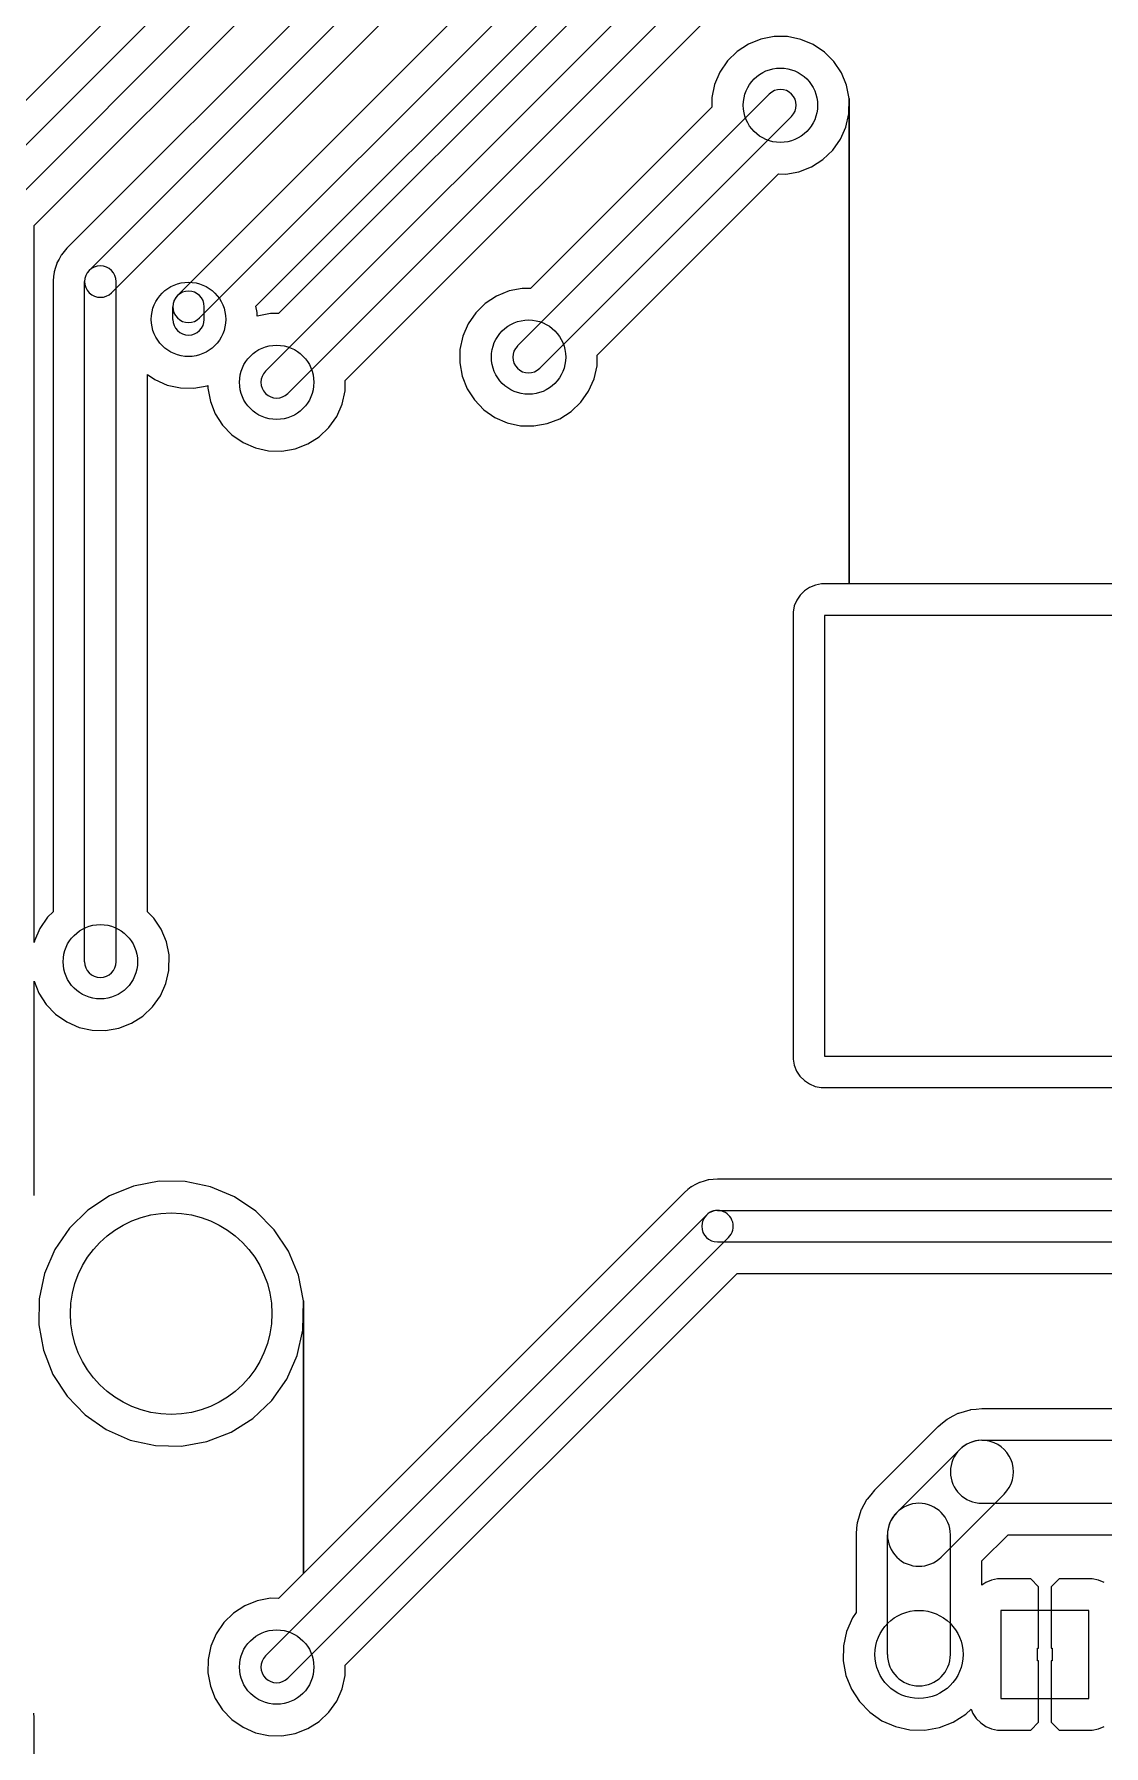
# Model space of a CAD drawing. Extents: x 10 to 213, y -213 to -15.
# Drawn here: x 69.79 to 91.36, y -170.75 to -136.24 of the extents above; entities that cross this region are included whole.
import ezdxf

# ---------------------------------------------------------------- set-up
doc = ezdxf.new("R2010")
doc.units = 0
doc.header["$MEASUREMENT"] = 0
doc.layers.add('BLACK', color=250, linetype='CONTINUOUS')

msp = doc.modelspace()

# ---------------------------------------------------------------- linework, layer by layer
at = {"layer": 'BLACK'}
for p, q in [((85.4549, -122.63), (68.6095, -139.475)), ((85.9039, -123.079), (69.0585, -139.925)), ((88.0265, -122.97), (70.4465, -140.55)), ((88.0265, -122.97), (70.4465, -140.55)), ((88.7545, -123.141), (70.8955, -140.999)), ((69.7865, -140.095), (86.3529, -123.528)), ((69.7865, -140.095), (86.3529, -123.528)), ((89.2035, -123.59), (71.3445, -141.449)), ((90.4535, -123.727), (72.6735, -141.507)), ((90.9025, -124.177), (73.1225, -141.957)), ((74.2572, -141.72), (91.3515, -124.626)), ((74.2572, -141.72), (91.3515, -124.626)), ((87.9725, -128.612), (74.7138, -141.871)), ((87.9725, -128.612), (74.7138, -141.871)), ((74.4515, -143.031), (88.4215, -129.061)), ((74.9005, -143.481), (88.8705, -129.511)), ((76.0597, -143.219), (89.0405, -130.239)), ((76.0597, -143.219), (89.0405, -130.239)), ((75.0336, -132.153), (68.1605, -139.026)), ((75.0336, -132.153), (68.1605, -139.026)), ((84.4431, -136.333), (84.1912, -136.435)), ((84.4431, -136.333), (84.1912, -136.435)), ((84.7099, -136.282), (84.4431, -136.333)), ((84.7099, -136.282), (84.4431, -136.333)), ((84.9815, -136.284), (84.7099, -136.282)), ((84.9815, -136.284), (84.7099, -136.282)), ((85.2475, -136.339), (84.9815, -136.284)), ((85.2475, -136.339), (84.9815, -136.284)), ((83.964, -136.583), (83.7699, -136.773)), ((83.964, -136.583), (83.7699, -136.773)), ((84.1912, -136.435), (83.964, -136.583)), ((84.1912, -136.435), (83.964, -136.583)), ((85.4979, -136.444), (85.2475, -136.339)), ((85.4979, -136.444), (85.2475, -136.339)), ((85.7231, -136.596), (85.4979, -136.444)), ((85.7231, -136.596), (85.4979, -136.444)), ((85.9145, -136.788), (85.7231, -136.596)), ((85.9145, -136.788), (85.7231, -136.596)), ((83.6164, -136.998), (83.5094, -137.247)), ((83.6164, -136.998), (83.5094, -137.247)), ((83.7699, -136.773), (83.6164, -136.998)), ((83.7699, -136.773), (83.6164, -136.998)), ((86.0648, -137.015), (85.9145, -136.788)), ((86.0648, -137.015), (85.9145, -136.788)), ((86.1683, -137.266), (86.0648, -137.015)), ((86.1683, -137.266), (86.0648, -137.015)), ((83.5094, -137.247), (83.453, -137.513)), ((83.5094, -137.247), (83.453, -137.513)), ((86.2211, -137.532), (86.1683, -137.266)), ((86.2211, -137.532), (86.1683, -137.266)), ((84.6115, -137.443), (79.5315, -142.523)), ((83.4503, -137.707), (79.7938, -141.363)), ((83.4503, -137.707), (79.7938, -141.363)), ((83.453, -137.513), (83.4503, -137.707)), ((83.453, -137.513), (83.4503, -137.707)), ((86.2167, -137.842), (86.2211, -137.532)), ((86.2167, -137.842), (86.2211, -137.532)), ((86.2211, -147.32), (86.2211, -137.532)), ((86.2211, -137.532), (86.2211, -147.32)), ((86.2211, -147.32), (86.2211, -137.532)), ((86.2211, -137.532), (86.2211, -147.32)), ((85.0605, -137.893), (79.9805, -142.973)), ((86.1566, -138.107), (86.2167, -137.842)), ((86.1566, -138.107), (86.2167, -137.842)), ((85.8895, -138.577), (86.0461, -138.355)), ((85.8895, -138.577), (86.0461, -138.355)), ((86.0461, -138.355), (86.1566, -138.107)), ((86.0461, -138.355), (86.1566, -138.107)), ((85.6928, -138.765), (85.8895, -138.577)), ((85.6928, -138.765), (85.8895, -138.577)), ((81.1397, -142.711), (84.7985, -139.053)), ((81.1397, -142.711), (84.7985, -139.053)), ((84.7985, -139.053), (84.9428, -139.056)), ((84.7985, -139.053), (84.9428, -139.056)), ((84.9428, -139.056), (85.2103, -139.008)), ((84.9428, -139.056), (85.2103, -139.008)), ((85.2103, -139.008), (85.4635, -138.91)), ((85.2103, -139.008), (85.4635, -138.91)), ((85.4635, -138.91), (85.6928, -138.765)), ((85.4635, -138.91), (85.6928, -138.765)), ((69.7865, -154.552), (69.7865, -140.095)), ((69.7865, -154.552), (69.7865, -140.095)), ((70.2869, -140.772), (70.2445, -140.849)), ((70.2869, -140.772), (70.2445, -140.849)), ((70.3285, -140.694), (70.2869, -140.772)), ((70.3285, -140.694), (70.2869, -140.772)), ((70.3317, -140.69), (70.3285, -140.694)), ((70.3317, -140.69), (70.3285, -140.694)), ((70.3341, -140.686), (70.3317, -140.69)), ((70.3341, -140.686), (70.3317, -140.69)), ((70.3906, -140.618), (70.3341, -140.686)), ((70.3906, -140.618), (70.3341, -140.686)), ((70.4465, -140.55), (70.3906, -140.618)), ((70.4465, -140.55), (70.3906, -140.618)), ((70.1774, -141.123), (70.1676, -141.211)), ((70.1774, -141.123), (70.1676, -141.211)), ((70.1863, -141.036), (70.1774, -141.123)), ((70.1863, -141.036), (70.1774, -141.123)), ((70.1878, -141.031), (70.1863, -141.036)), ((70.1878, -141.031), (70.1863, -141.036)), ((70.1883, -141.026), (70.1878, -141.031)), ((70.1883, -141.026), (70.1878, -141.031)), ((70.2149, -140.942), (70.1883, -141.026)), ((70.2149, -140.942), (70.1883, -141.026)), ((70.2406, -140.858), (70.2149, -140.942)), ((70.2406, -140.858), (70.2149, -140.942)), ((70.243, -140.854), (70.2406, -140.858)), ((70.243, -140.854), (70.2406, -140.858)), ((70.2445, -140.849), (70.243, -140.854)), ((70.2445, -140.849), (70.243, -140.854)), ((70.1676, -141.211), (70.1675, -141.22)), ((70.1676, -141.211), (70.1675, -141.22)), ((70.1675, -141.22), (70.1675, -141.221)), ((70.1675, -141.22), (70.1675, -141.221)), ((70.1675, -141.221), (70.1675, -141.221)), ((70.1675, -141.221), (70.1675, -141.224)), ((70.1675, -141.221), (70.1675, -141.221)), ((70.1675, -141.221), (70.1675, -141.224)), ((70.1675, -141.224), (70.1675, -153.934)), ((70.1675, -141.224), (70.1675, -153.934)), ((70.8025, -154.94), (70.8025, -141.224)), ((71.4375, -154.94), (71.4375, -141.224)), ((79.3631, -141.413), (79.1112, -141.515)), ((79.3631, -141.413), (79.1112, -141.515)), ((79.6299, -141.362), (79.3631, -141.413)), ((79.6299, -141.362), (79.3631, -141.413)), ((79.7938, -141.363), (79.6299, -141.362)), ((79.7938, -141.363), (79.6299, -141.362)), ((72.5805, -141.986), (72.5805, -141.732)), ((73.2155, -141.986), (73.2155, -141.732)), ((74.2831, -141.85), (74.2572, -141.72)), ((74.2831, -141.85), (74.2572, -141.72)), ((74.2821, -141.921), (74.2831, -141.85)), ((74.2821, -141.921), (74.2831, -141.85)), ((78.6899, -141.853), (78.5364, -142.078)), ((78.6899, -141.853), (78.5364, -142.078)), ((78.884, -141.663), (78.6899, -141.853)), ((78.884, -141.663), (78.6899, -141.853)), ((79.1112, -141.515), (78.884, -141.663)), ((79.1112, -141.515), (78.884, -141.663)), ((74.2831, -141.921), (74.2821, -141.921)), ((74.2831, -141.921), (74.2821, -141.921)), ((74.5499, -141.87), (74.2831, -141.921)), ((74.5499, -141.87), (74.2831, -141.921)), ((74.7138, -141.871), (74.5499, -141.87)), ((74.7138, -141.871), (74.5499, -141.87)), ((78.5364, -142.078), (78.4294, -142.327)), ((78.5364, -142.078), (78.4294, -142.327)), ((78.4294, -142.327), (78.373, -142.593)), ((78.4294, -142.327), (78.373, -142.593)), ((78.373, -142.593), (78.3692, -142.864)), ((78.373, -142.593), (78.3692, -142.864)), ((78.3692, -142.864), (78.4182, -143.132)), ((78.3692, -142.864), (78.4182, -143.132)), ((81.1367, -142.922), (81.1397, -142.711)), ((81.1367, -142.922), (81.1397, -142.711)), ((72.0725, -153.934), (72.0725, -143.099)), ((72.0725, -143.099), (72.219, -143.201)), ((72.0725, -153.934), (72.0725, -143.099)), ((72.0725, -143.099), (72.219, -143.201)), ((72.219, -143.201), (72.4679, -143.31)), ((72.219, -143.201), (72.4679, -143.31)), ((76.0567, -143.43), (76.0597, -143.219)), ((76.0567, -143.43), (76.0597, -143.219)), ((78.4182, -143.132), (78.5182, -143.384)), ((78.4182, -143.132), (78.5182, -143.384)), ((80.9661, -143.435), (81.0766, -143.187)), ((80.9661, -143.435), (81.0766, -143.187)), ((81.0766, -143.187), (81.1367, -142.922)), ((81.0766, -143.187), (81.1367, -142.922)), ((72.4679, -143.31), (72.7332, -143.368)), ((72.4679, -143.31), (72.7332, -143.368)), ((72.7332, -143.368), (73.0048, -143.374)), ((72.7332, -143.368), (73.0048, -143.374)), ((73.0048, -143.374), (73.2723, -143.326)), ((73.0048, -143.374), (73.2723, -143.326)), ((73.2723, -143.326), (73.2899, -143.32)), ((73.2723, -143.326), (73.2899, -143.32)), ((73.2899, -143.32), (73.2892, -143.372)), ((73.2899, -143.32), (73.2892, -143.372)), ((73.2892, -143.372), (73.3382, -143.64)), ((73.2892, -143.372), (73.3382, -143.64)), ((75.9966, -143.695), (76.0567, -143.43)), ((75.9966, -143.695), (76.0567, -143.43)), ((78.5182, -143.384), (78.6653, -143.612)), ((78.5182, -143.384), (78.6653, -143.612)), ((80.8095, -143.657), (80.9661, -143.435)), ((80.8095, -143.657), (80.9661, -143.435)), ((73.3382, -143.64), (73.4382, -143.892)), ((73.3382, -143.64), (73.4382, -143.892)), ((73.4382, -143.892), (73.5853, -144.12)), ((73.4382, -143.892), (73.5853, -144.12)), ((75.8861, -143.943), (75.9966, -143.695)), ((75.8861, -143.943), (75.9966, -143.695)), ((78.6653, -143.612), (78.854, -143.808)), ((78.6653, -143.612), (78.854, -143.808)), ((78.854, -143.808), (79.077, -143.963)), ((78.854, -143.808), (79.077, -143.963)), ((80.3835, -143.99), (80.6128, -143.845)), ((80.3835, -143.99), (80.6128, -143.845)), ((80.6128, -143.845), (80.8095, -143.657)), ((80.6128, -143.845), (80.8095, -143.657)), ((73.5853, -144.12), (73.774, -144.316)), ((73.5853, -144.12), (73.774, -144.316)), ((75.5328, -144.353), (75.7295, -144.165)), ((75.5328, -144.353), (75.7295, -144.165)), ((75.7295, -144.165), (75.8861, -143.943)), ((75.7295, -144.165), (75.8861, -143.943)), ((79.077, -143.963), (79.3259, -144.072)), ((79.077, -143.963), (79.3259, -144.072)), ((79.3259, -144.072), (79.5912, -144.13)), ((79.3259, -144.072), (79.5912, -144.13)), ((79.5912, -144.13), (79.8628, -144.136)), ((79.5912, -144.13), (79.8628, -144.136)), ((79.8628, -144.136), (80.1303, -144.088)), ((79.8628, -144.136), (80.1303, -144.088)), ((80.1303, -144.088), (80.3835, -143.99)), ((80.1303, -144.088), (80.3835, -143.99)), ((73.774, -144.316), (73.997, -144.471)), ((73.774, -144.316), (73.997, -144.471)), ((73.997, -144.471), (74.2459, -144.58)), ((73.997, -144.471), (74.2459, -144.58)), ((74.2459, -144.58), (74.5112, -144.638)), ((74.2459, -144.58), (74.5112, -144.638)), ((74.7828, -144.644), (75.0503, -144.596)), ((74.7828, -144.644), (75.0503, -144.596)), ((75.0503, -144.596), (75.3035, -144.498)), ((75.0503, -144.596), (75.3035, -144.498)), ((75.3035, -144.498), (75.5328, -144.353)), ((75.3035, -144.498), (75.5328, -144.353)), ((74.5112, -144.638), (74.7828, -144.644)), ((74.5112, -144.638), (74.7828, -144.644)), ((85.5406, -147.344), (85.4254, -147.392)), ((85.5406, -147.344), (85.4254, -147.392)), ((85.6627, -147.32), (85.5406, -147.344)), ((85.6627, -147.32), (85.5406, -147.344)), ((86.2211, -147.32), (85.6627, -147.32)), ((86.2211, -147.32), (85.6627, -147.32)), ((94.5572, -147.32), (86.2211, -147.32)), ((94.5572, -147.32), (86.2211, -147.32)), ((85.1637, -147.652), (85.1155, -147.766)), ((85.1637, -147.652), (85.1155, -147.766)), ((85.2334, -147.548), (85.1637, -147.652)), ((85.2334, -147.548), (85.1637, -147.652)), ((85.3217, -147.461), (85.2334, -147.548)), ((85.3217, -147.461), (85.2334, -147.548)), ((85.4254, -147.392), (85.3217, -147.461)), ((85.4254, -147.392), (85.3217, -147.461)), ((85.0904, -147.888), (85.0896, -148.013)), ((85.0904, -147.888), (85.0896, -148.013)), ((85.0896, -148.013), (85.09, -156.907)), ((85.0896, -148.013), (85.09, -156.907)), ((85.1155, -147.766), (85.0904, -147.888)), ((85.1155, -147.766), (85.0904, -147.888)), ((94.615, -147.955), (85.725, -147.955)), ((85.725, -147.955), (85.725, -156.845)), ((70.1675, -153.934), (70.0539, -154.045)), ((70.1675, -153.934), (70.0539, -154.045)), ((72.1985, -154.06), (72.0725, -153.934)), ((72.1985, -154.06), (72.0725, -153.934)), ((69.9004, -154.27), (69.7934, -154.519)), ((69.9004, -154.27), (69.7934, -154.519)), ((70.0539, -154.045), (69.9004, -154.27)), ((70.0539, -154.045), (69.9004, -154.27)), ((72.3488, -154.287), (72.1985, -154.06)), ((72.3488, -154.287), (72.1985, -154.06)), ((69.7934, -154.519), (69.7865, -154.552)), ((69.7934, -154.519), (69.7865, -154.552)), ((72.4523, -154.538), (72.3488, -154.287)), ((72.4523, -154.538), (72.3488, -154.287)), ((72.5051, -154.804), (72.4523, -154.538)), ((72.5051, -154.804), (72.4523, -154.538)), ((72.5007, -155.114), (72.5051, -154.804)), ((72.5007, -155.114), (72.5051, -154.804)), ((72.4406, -155.379), (72.5007, -155.114)), ((72.4406, -155.379), (72.5007, -155.114)), ((69.7865, -159.641), (69.7865, -155.334)), ((69.7865, -155.334), (69.8822, -155.576)), ((69.7865, -159.641), (69.7865, -155.334)), ((69.7865, -155.334), (69.8822, -155.576)), ((69.8822, -155.576), (70.0293, -155.804)), ((69.8822, -155.576), (70.0293, -155.804)), ((72.1735, -155.849), (72.3301, -155.627)), ((72.1735, -155.849), (72.3301, -155.627)), ((72.3301, -155.627), (72.4406, -155.379)), ((72.3301, -155.627), (72.4406, -155.379)), ((70.0293, -155.804), (70.218, -156)), ((70.0293, -155.804), (70.218, -156)), ((70.218, -156), (70.441, -156.155)), ((70.218, -156), (70.441, -156.155)), ((71.9768, -156.037), (72.1735, -155.849)), ((71.9768, -156.037), (72.1735, -155.849)), ((70.441, -156.155), (70.6899, -156.264)), ((70.441, -156.155), (70.6899, -156.264)), ((70.6899, -156.264), (70.9552, -156.322)), ((70.6899, -156.264), (70.9552, -156.322)), ((70.9552, -156.322), (71.2268, -156.328)), ((70.9552, -156.322), (71.2268, -156.328)), ((71.2268, -156.328), (71.4943, -156.28)), ((71.2268, -156.328), (71.4943, -156.28)), ((71.4943, -156.28), (71.7475, -156.182)), ((71.4943, -156.28), (71.7475, -156.182)), ((71.7475, -156.182), (71.9768, -156.037)), ((71.7475, -156.182), (71.9768, -156.037)), ((85.09, -156.907), (85.1142, -157.029)), ((85.09, -156.907), (85.1142, -157.029)), ((85.1142, -157.029), (85.1616, -157.145)), ((85.1142, -157.029), (85.1616, -157.145)), ((85.725, -156.845), (94.615, -156.845)), ((85.1616, -157.145), (85.2305, -157.248)), ((85.1616, -157.145), (85.2305, -157.248)), ((85.2305, -157.248), (85.3183, -157.337)), ((85.2305, -157.248), (85.3183, -157.337)), ((85.3183, -157.337), (85.4215, -157.406)), ((85.3183, -157.337), (85.4215, -157.406)), ((85.4215, -157.406), (85.5363, -157.455)), ((85.4215, -157.406), (85.5363, -157.455)), ((85.5363, -157.455), (85.6583, -157.48)), ((85.5363, -157.455), (85.6583, -157.48)), ((85.6583, -157.48), (85.7828, -157.48)), ((85.6583, -157.48), (85.7828, -157.48)), ((85.7828, -157.48), (94.6773, -157.48)), ((85.7828, -157.48), (94.6773, -157.48)), ((72.305, -159.368), (71.7913, -159.466)), ((72.305, -159.368), (71.7913, -159.466)), ((72.8281, -159.372), (72.305, -159.368)), ((72.8281, -159.372), (72.305, -159.368)), ((73.3404, -159.477), (72.8281, -159.372)), ((73.3404, -159.477), (72.8281, -159.372)), ((83.1254, -159.435), (83.0472, -159.475)), ((83.1254, -159.435), (83.0472, -159.475)), ((83.203, -159.393), (83.1254, -159.435)), ((83.203, -159.393), (83.1254, -159.435)), ((83.2078, -159.392), (83.203, -159.393)), ((83.2078, -159.392), (83.203, -159.393)), ((83.2123, -159.39), (83.2078, -159.392)), ((83.2123, -159.39), (83.2078, -159.392)), ((83.2967, -159.365), (83.2123, -159.39)), ((83.2967, -159.365), (83.2123, -159.39)), ((83.381, -159.34), (83.2967, -159.365)), ((83.381, -159.34), (83.2967, -159.365)), ((83.386, -159.339), (83.381, -159.34)), ((83.386, -159.339), (83.381, -159.34)), ((83.3908, -159.338), (83.386, -159.339)), ((83.3908, -159.338), (83.386, -159.339)), ((83.4784, -159.33), (83.3908, -159.338)), ((83.4784, -159.33), (83.3908, -159.338)), ((83.566, -159.322), (83.4784, -159.33)), ((83.566, -159.322), (83.4784, -159.33)), ((93.5855, -159.322), (83.566, -159.322)), ((93.5855, -159.322), (83.566, -159.322)), ((69.7864, -159.655), (69.7865, -159.645)), ((69.7864, -159.655), (69.7865, -159.645)), ((69.7865, -159.645), (69.7865, -159.641)), ((69.7865, -159.645), (69.7865, -159.641)), ((69.7865, -159.645), (69.7865, -159.645)), ((69.7865, -159.645), (69.7865, -159.645)), ((69.7865, -159.645), (69.7865, -159.645)), ((69.7865, -159.645), (69.7865, -159.645)), ((71.3063, -159.662), (70.8687, -159.949)), ((71.3063, -159.662), (70.8687, -159.949)), ((71.7913, -159.466), (71.3063, -159.662)), ((71.7913, -159.466), (71.3063, -159.662)), ((73.8226, -159.68), (73.3404, -159.477)), ((73.8226, -159.68), (73.3404, -159.477)), ((74.2562, -159.972), (73.8226, -159.68)), ((74.2562, -159.972), (73.8226, -159.68)), ((82.8925, -159.6), (75.215, -167.278)), ((82.8925, -159.6), (75.215, -167.278)), ((82.8947, -159.598), (82.8925, -159.6)), ((82.8947, -159.598), (82.8925, -159.6)), ((82.8948, -159.598), (82.8947, -159.598)), ((82.8948, -159.598), (82.8947, -159.598)), ((82.895, -159.598), (82.8948, -159.598)), ((82.895, -159.598), (82.8948, -159.598)), ((82.902, -159.591), (82.895, -159.598)), ((82.902, -159.591), (82.895, -159.598)), ((82.9708, -159.536), (82.902, -159.591)), ((82.9708, -159.536), (82.902, -159.591)), ((83.0389, -159.481), (82.9708, -159.536)), ((83.0389, -159.481), (82.9708, -159.536)), ((83.0433, -159.478), (83.0389, -159.481)), ((83.0433, -159.478), (83.0389, -159.481)), ((83.0472, -159.475), (83.0433, -159.478)), ((83.0472, -159.475), (83.0433, -159.478)), ((70.8687, -159.949), (70.495, -160.315)), ((70.8687, -159.949), (70.495, -160.315)), ((74.6247, -160.344), (74.2562, -159.972)), ((74.6247, -160.344), (74.2562, -159.972)), ((74.4515, -168.939), (83.3415, -160.049)), ((83.566, -159.957), (93.98, -159.957)), ((70.495, -160.315), (70.1995, -160.746)), ((70.495, -160.315), (70.1995, -160.746)), ((74.9141, -160.779), (74.6247, -160.344)), ((74.9141, -160.779), (74.6247, -160.344)), ((70.1995, -160.746), (69.9935, -161.227)), ((70.1995, -160.746), (69.9935, -161.227)), ((74.9005, -169.389), (83.7905, -160.499)), ((75.1135, -161.263), (74.9141, -160.779)), ((75.1135, -161.263), (74.9141, -160.779)), ((83.566, -160.592), (93.98, -160.592)), ((69.9935, -161.227), (69.8847, -161.739)), ((69.9935, -161.227), (69.8847, -161.739)), ((75.215, -161.776), (75.1135, -161.263)), ((75.215, -161.776), (75.1135, -161.263)), ((76.0597, -169.127), (83.9605, -161.227)), ((76.0597, -169.127), (83.9605, -161.227)), ((83.9605, -161.227), (93.98, -161.227)), ((83.9605, -161.227), (93.98, -161.227)), ((69.8847, -161.739), (69.8774, -162.262)), ((69.8847, -161.739), (69.8774, -162.262)), ((75.2067, -162.373), (75.215, -161.776)), ((75.2067, -162.373), (75.215, -161.776)), ((75.215, -167.278), (75.215, -161.776)), ((75.215, -161.776), (75.215, -167.278)), ((75.215, -167.278), (75.215, -161.776)), ((75.215, -161.776), (75.215, -167.278)), ((69.8774, -162.262), (69.9718, -162.776)), ((69.8774, -162.262), (69.9718, -162.776)), ((75.0908, -162.883), (75.2067, -162.373)), ((75.0908, -162.883), (75.2067, -162.373)), ((69.9718, -162.776), (70.1644, -163.262)), ((69.9718, -162.776), (70.1644, -163.262)), ((74.8781, -163.361), (75.0908, -162.883)), ((74.8781, -163.361), (75.0908, -162.883)), ((70.1644, -163.262), (70.4477, -163.702)), ((70.1644, -163.262), (70.4477, -163.702)), ((74.5766, -163.788), (74.8781, -163.361)), ((74.5766, -163.788), (74.8781, -163.361)), ((70.4477, -163.702), (70.811, -164.078)), ((70.4477, -163.702), (70.811, -164.078)), ((74.1978, -164.149), (74.5766, -163.788)), ((74.1978, -164.149), (74.5766, -163.788)), ((70.811, -164.078), (71.2405, -164.377)), ((70.811, -164.078), (71.2405, -164.377)), ((73.7562, -164.429), (74.1978, -164.149)), ((73.7562, -164.429), (74.1978, -164.149)), ((88.1063, -164.243), (88.0146, -164.317)), ((88.1063, -164.243), (88.0146, -164.317)), ((88.1972, -164.169), (88.1063, -164.243)), ((88.1972, -164.169), (88.1063, -164.243)), ((88.2031, -164.166), (88.1972, -164.169)), ((88.2031, -164.166), (88.1972, -164.169)), ((88.2083, -164.162), (88.2031, -164.166)), ((88.2083, -164.162), (88.2031, -164.166)), ((88.3125, -164.108), (88.2083, -164.162)), ((88.3125, -164.108), (88.2083, -164.162)), ((88.416, -164.053), (88.3125, -164.108)), ((88.416, -164.053), (88.3125, -164.108)), ((88.4224, -164.051), (88.416, -164.053)), ((88.4224, -164.051), (88.416, -164.053)), ((88.4284, -164.048), (88.4224, -164.051)), ((88.4284, -164.048), (88.4224, -164.051)), ((88.5411, -164.015), (88.4284, -164.048)), ((88.5411, -164.015), (88.4284, -164.048)), ((88.6533, -163.981), (88.5411, -164.015)), ((88.6533, -163.981), (88.5411, -164.015)), ((88.66, -163.981), (88.6533, -163.981)), ((88.66, -163.981), (88.6533, -163.981)), ((88.6664, -163.979), (88.66, -163.981)), ((88.6664, -163.979), (88.66, -163.981)), ((88.7832, -163.968), (88.6664, -163.979)), ((88.7832, -163.968), (88.6664, -163.979)), ((88.9, -163.957), (88.7832, -163.968)), ((88.9, -163.957), (88.7832, -163.968)), ((108.331, -163.957), (88.9, -163.957)), ((108.331, -163.957), (88.9, -163.957)), ((71.2405, -164.377), (71.7198, -164.586)), ((71.2405, -164.377), (71.7198, -164.586)), ((71.7198, -164.586), (72.2306, -164.698)), ((71.7198, -164.586), (72.2306, -164.698)), ((72.7535, -164.709), (73.2686, -164.619)), ((72.7535, -164.709), (73.2686, -164.619)), ((73.2686, -164.619), (73.7562, -164.429)), ((73.2686, -164.619), (73.7562, -164.429)), ((88.002, -164.329), (86.732, -165.599)), ((88.002, -164.329), (86.732, -165.599)), ((88.005, -164.326), (88.002, -164.329)), ((88.005, -164.326), (88.002, -164.329)), ((88.0051, -164.326), (88.005, -164.326)), ((88.0051, -164.326), (88.005, -164.326)), ((88.0053, -164.326), (88.0051, -164.326)), ((88.0053, -164.326), (88.0051, -164.326)), ((88.0146, -164.317), (88.0053, -164.326)), ((88.0146, -164.317), (88.0053, -164.326)), ((88.9, -164.592), (108.331, -164.592)), ((72.2306, -164.698), (72.7535, -164.709)), ((72.2306, -164.698), (72.7535, -164.709)), ((87.181, -166.048), (88.451, -164.778)), ((86.732, -165.599), (86.6575, -165.69)), ((86.732, -165.599), (86.6575, -165.69)), ((86.4575, -166.009), (86.4232, -166.121)), ((86.4575, -166.009), (86.4232, -166.121)), ((86.4607, -166.003), (86.4575, -166.009)), ((86.4607, -166.003), (86.4575, -166.009)), ((86.4627, -165.997), (86.4607, -166.003)), ((86.4627, -165.997), (86.4607, -166.003)), ((86.5192, -165.894), (86.4627, -165.997)), ((86.5192, -165.894), (86.4627, -165.997)), ((86.5746, -165.791), (86.5192, -165.894)), ((86.5746, -165.791), (86.5192, -165.894)), ((86.5789, -165.785), (86.5746, -165.791)), ((86.5789, -165.785), (86.5746, -165.791)), ((86.5821, -165.779), (86.5789, -165.785)), ((86.5821, -165.779), (86.5789, -165.785)), ((86.6575, -165.69), (86.5821, -165.779)), ((86.6575, -165.69), (86.5821, -165.779)), ((88.079, -166.946), (89.349, -165.676)), ((88.9, -165.862), (108.331, -165.862)), ((86.3732, -166.363), (86.3601, -166.479)), ((86.3732, -166.363), (86.3601, -166.479)), ((86.3851, -166.246), (86.3732, -166.363)), ((86.3851, -166.246), (86.3732, -166.363)), ((86.387, -166.24), (86.3851, -166.246)), ((86.387, -166.24), (86.3851, -166.246)), ((86.3878, -166.233), (86.387, -166.24)), ((86.3878, -166.233), (86.387, -166.24)), ((86.4232, -166.121), (86.3878, -166.233)), ((86.4232, -166.121), (86.3878, -166.233)), ((86.3601, -166.479), (86.36, -166.492)), ((86.3601, -166.479), (86.36, -166.492)), ((86.36, -166.492), (86.36, -166.493)), ((86.36, -166.492), (86.36, -166.493)), ((86.36, -166.493), (86.36, -166.493)), ((86.36, -166.493), (86.36, -166.497)), ((86.36, -166.493), (86.36, -166.493)), ((86.36, -166.493), (86.36, -166.497)), ((86.36, -166.497), (86.36, -168.067)), ((86.36, -166.497), (86.36, -168.067)), ((86.995, -168.91), (86.995, -166.497)), ((88.265, -168.91), (88.265, -166.497)), ((88.9, -167.023), (89.4261, -166.497)), ((88.9, -167.023), (89.4261, -166.497)), ((89.4261, -166.497), (107.805, -166.497)), ((89.4261, -166.497), (107.805, -166.497)), ((88.9, -167.512), (88.9, -167.023)), ((88.9, -167.512), (88.9, -167.023)), ((75.215, -167.278), (74.7138, -167.779)), ((75.215, -167.278), (74.7138, -167.779)), ((89.2143, -167.386), (89.0923, -167.411)), ((89.2143, -167.386), (89.0923, -167.411)), ((89.3388, -167.386), (89.2143, -167.386)), ((89.3388, -167.386), (89.2143, -167.386)), ((89.8843, -167.386), (89.3388, -167.386)), ((89.8843, -167.386), (89.3388, -167.386)), ((90.043, -167.545), (89.8843, -167.386)), ((90.043, -167.545), (89.8843, -167.386)), ((90.4558, -167.386), (90.297, -167.545)), ((90.4558, -167.386), (90.297, -167.545)), ((91.0012, -167.386), (90.4558, -167.386)), ((91.0012, -167.386), (90.4558, -167.386)), ((91.1257, -167.386), (91.0012, -167.386)), ((91.1257, -167.386), (91.0012, -167.386)), ((91.2477, -167.411), (91.1257, -167.386)), ((91.2477, -167.411), (91.1257, -167.386)), ((88.9775, -167.46), (88.9, -167.512)), ((88.9775, -167.46), (88.9, -167.512)), ((89.0923, -167.411), (88.9775, -167.46)), ((89.0923, -167.411), (88.9775, -167.46)), ((90.043, -168.783), (90.043, -167.545)), ((90.043, -168.783), (90.043, -167.545)), ((90.297, -167.545), (90.297, -168.783)), ((90.297, -167.545), (90.297, -168.783)), ((91.3625, -167.46), (91.2477, -167.411)), ((91.3625, -167.46), (91.2477, -167.411)), ((73.804, -168.079), (73.6099, -168.269)), ((73.804, -168.079), (73.6099, -168.269)), ((74.0312, -167.931), (73.804, -168.079)), ((74.0312, -167.931), (73.804, -168.079)), ((74.2831, -167.829), (74.0312, -167.931)), ((74.2831, -167.829), (74.0312, -167.931)), ((74.5499, -167.778), (74.2831, -167.829)), ((74.5499, -167.778), (74.2831, -167.829)), ((74.7138, -167.779), (74.5499, -167.778)), ((74.7138, -167.779), (74.5499, -167.778)), ((86.36, -168.067), (86.288, -168.172)), ((86.36, -168.067), (86.288, -168.172)), ((91.059, -168.021), (89.281, -168.021)), ((89.281, -168.021), (89.281, -169.799)), ((91.059, -169.799), (91.059, -168.021)), ((73.6099, -168.269), (73.4564, -168.494)), ((73.6099, -168.269), (73.4564, -168.494)), ((86.288, -168.172), (86.1703, -168.447)), ((86.288, -168.172), (86.1703, -168.447)), ((73.3494, -168.743), (73.293, -169.009)), ((73.3494, -168.743), (73.293, -169.009)), ((73.4564, -168.494), (73.3494, -168.743)), ((73.4564, -168.494), (73.3494, -168.743)), ((86.1082, -168.739), (86.104, -169.038)), ((86.1082, -168.739), (86.104, -169.038)), ((86.1703, -168.447), (86.1082, -168.739)), ((86.1703, -168.447), (86.1082, -168.739)), ((73.293, -169.009), (73.2892, -169.28)), ((73.293, -169.009), (73.2892, -169.28)), ((76.0567, -169.338), (76.0597, -169.127)), ((76.0567, -169.338), (76.0597, -169.127)), ((86.104, -169.038), (86.158, -169.332)), ((86.104, -169.038), (86.158, -169.332)), ((90.023, -169.037), (90.023, -168.783)), ((90.023, -168.783), (90.043, -168.783)), ((90.023, -169.037), (90.023, -168.783)), ((90.023, -168.783), (90.043, -168.783)), ((90.043, -169.037), (90.023, -169.037)), ((90.043, -169.037), (90.023, -169.037)), ((90.043, -170.275), (90.043, -169.037)), ((90.043, -170.275), (90.043, -169.037)), ((90.297, -168.783), (90.317, -168.783)), ((90.297, -168.783), (90.317, -168.783)), ((90.317, -169.037), (90.297, -169.037)), ((90.297, -169.037), (90.297, -170.275)), ((90.317, -169.037), (90.297, -169.037)), ((90.297, -169.037), (90.297, -170.275)), ((90.317, -168.783), (90.317, -169.037)), ((90.317, -168.783), (90.317, -169.037)), ((73.2892, -169.28), (73.3382, -169.548)), ((73.2892, -169.28), (73.3382, -169.548)), ((75.9966, -169.603), (76.0567, -169.338)), ((75.9966, -169.603), (76.0567, -169.338)), ((86.158, -169.332), (86.268, -169.61)), ((86.158, -169.332), (86.268, -169.61)), ((73.3382, -169.548), (73.4382, -169.8)), ((73.3382, -169.548), (73.4382, -169.8)), ((73.4382, -169.8), (73.5853, -170.028)), ((73.4382, -169.8), (73.5853, -170.028)), ((75.8861, -169.851), (75.9966, -169.603)), ((75.8861, -169.851), (75.9966, -169.603)), ((86.268, -169.61), (86.4299, -169.861)), ((86.268, -169.61), (86.4299, -169.861)), ((89.281, -169.799), (91.059, -169.799)), ((69.7865, -170.18), (69.7779, -170.092)), ((69.7865, -170.18), (69.7779, -170.092)), ((73.5853, -170.028), (73.774, -170.224)), ((73.5853, -170.028), (73.774, -170.224)), ((75.5328, -170.261), (75.7295, -170.073)), ((75.5328, -170.261), (75.7295, -170.073)), ((75.7295, -170.073), (75.8861, -169.851)), ((75.7295, -170.073), (75.8861, -169.851)), ((86.4299, -169.861), (86.6375, -170.076)), ((86.4299, -169.861), (86.6375, -170.076)), ((86.6375, -170.076), (86.8829, -170.247)), ((86.6375, -170.076), (86.8829, -170.247)), ((88.3205, -170.277), (88.5728, -170.117)), ((88.3205, -170.277), (88.5728, -170.117)), ((88.5728, -170.117), (88.6822, -170.013)), ((88.5728, -170.117), (88.6822, -170.013)), ((88.6822, -170.013), (88.7176, -170.099)), ((88.6822, -170.013), (88.7176, -170.099)), ((88.7176, -170.099), (88.7865, -170.202)), ((88.7176, -170.099), (88.7865, -170.202)), ((69.7865, -172.72), (69.7865, -170.18)), ((69.7865, -172.72), (69.7865, -170.18)), ((73.774, -170.224), (73.997, -170.379)), ((73.774, -170.224), (73.997, -170.379)), ((73.997, -170.379), (74.2459, -170.488)), ((73.997, -170.379), (74.2459, -170.488)), ((74.2459, -170.488), (74.5112, -170.546)), ((74.2459, -170.488), (74.5112, -170.546)), ((74.7828, -170.552), (75.0503, -170.504)), ((74.7828, -170.552), (75.0503, -170.504)), ((75.0503, -170.504), (75.3035, -170.406)), ((75.0503, -170.504), (75.3035, -170.406)), ((75.3035, -170.406), (75.5328, -170.261)), ((75.3035, -170.406), (75.5328, -170.261)), ((86.8829, -170.247), (87.1568, -170.366)), ((86.8829, -170.247), (87.1568, -170.366)), ((87.1568, -170.366), (87.4487, -170.431)), ((87.1568, -170.366), (87.4487, -170.431)), ((87.4487, -170.431), (87.7475, -170.437)), ((87.4487, -170.431), (87.7475, -170.437)), ((87.7475, -170.437), (88.0418, -170.385)), ((87.7475, -170.437), (88.0418, -170.385)), ((88.0418, -170.385), (88.3205, -170.277)), ((88.0418, -170.385), (88.3205, -170.277)), ((88.7865, -170.202), (88.8743, -170.291)), ((88.7865, -170.202), (88.8743, -170.291)), ((88.8743, -170.291), (88.9775, -170.36)), ((88.8743, -170.291), (88.9775, -170.36)), ((88.9775, -170.36), (89.0923, -170.409)), ((88.9775, -170.36), (89.0923, -170.409)), ((89.0923, -170.409), (89.2143, -170.434)), ((89.0923, -170.409), (89.2143, -170.434)), ((89.2143, -170.434), (89.3388, -170.434)), ((89.2143, -170.434), (89.3388, -170.434)), ((89.3388, -170.434), (89.8843, -170.434)), ((89.3388, -170.434), (89.8843, -170.434)), ((89.8843, -170.434), (90.043, -170.275)), ((89.8843, -170.434), (90.043, -170.275)), ((90.297, -170.275), (90.4558, -170.434)), ((90.297, -170.275), (90.4558, -170.434)), ((90.4558, -170.434), (91.0012, -170.434)), ((90.4558, -170.434), (91.0012, -170.434)), ((91.0012, -170.434), (91.1257, -170.434)), ((91.0012, -170.434), (91.1257, -170.434)), ((91.1257, -170.434), (91.2477, -170.409)), ((91.1257, -170.434), (91.2477, -170.409)), ((91.2477, -170.409), (91.3625, -170.36)), ((91.2477, -170.409), (91.3625, -170.36)), ((74.5112, -170.546), (74.7828, -170.552)), ((74.5112, -170.546), (74.7828, -170.552))]:
    msp.add_line(p, q, dxfattribs=at)
for centre, radius in [((84.836, -137.668), 0.75), ((72.898, -141.986), 0.75), ((79.756, -142.748), 0.75), ((74.676, -143.256), 0.75), ((71.12, -154.94), 0.75), ((72.5479, -162.037), 2.032), ((87.63, -168.91), 0.889), ((74.676, -169.164), 0.75)]:
    msp.add_circle(centre, radius, dxfattribs=at)
for centre, radius, start, end in [((84.836, -137.668), 0.3175, -45, 135), ((71.12, -141.224), 0.3175, 360, 540), ((71.12, -141.224), 0.3175, 135, 315), ((72.898, -141.732), 0.3175, 360, 540), ((72.898, -141.732), 0.3175, 135, 315), ((72.898, -141.986), 0.3175, 180, 360), ((79.756, -142.748), 0.3175, 135, 315), ((74.676, -143.256), 0.3175, 135, 315), ((71.12, -154.94), 0.3175, 180, 360), ((83.566, -160.274), 0.3175, 90, 270), ((83.566, -160.274), 0.3175, 315, 495), ((88.9, -165.227), 0.635, 90, 270), ((88.9, -165.227), 0.635, 315, 495), ((87.63, -166.497), 0.635, 360, 540), ((87.63, -166.497), 0.635, 135, 315), ((74.676, -169.164), 0.3175, 135, 315), ((87.63, -168.91), 0.635, 180, 360)]:
    msp.add_arc(centre, radius, start, end, dxfattribs=at)

doc.saveas('drawing.dxf')
